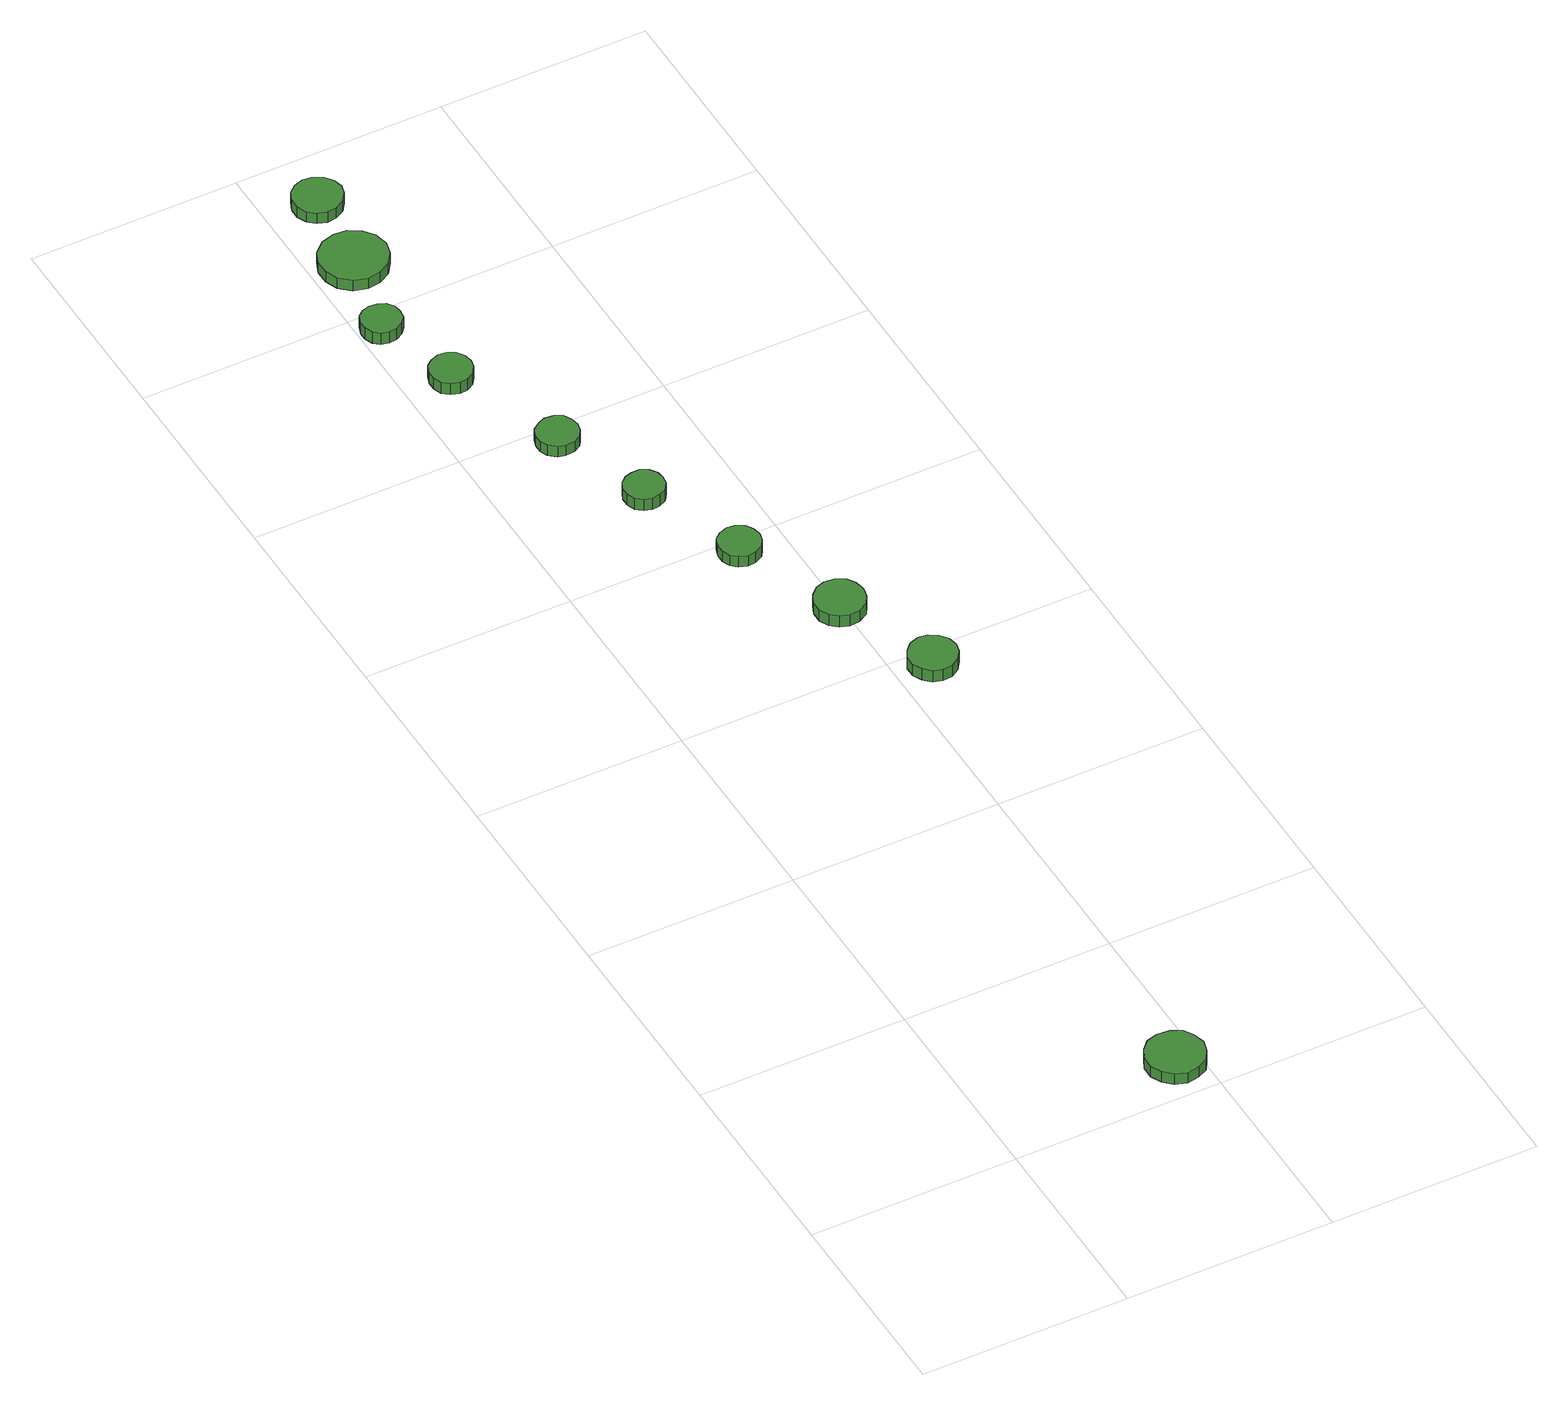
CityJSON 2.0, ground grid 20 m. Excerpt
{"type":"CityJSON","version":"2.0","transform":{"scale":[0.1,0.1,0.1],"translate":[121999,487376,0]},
"CityObjects":{
"tree1":{"type":"SolitaryVegetationObject","attributes":{"function":"something"},"geometry":[{"type":"MultiSurface","lod":"1","boundaries":[[[0,1,2,3,4,5,6,7,8,9,10,11,12,13,14]],[[15,16,17,18,19,20,21,22,23,24,25,26,27,28,29]],[[0,29,28,1]],[[1,28,27,2]],[[2,27,26,3]],[[3,26,25,4]],[[4,25,24,5]],[[5,24,23,6]],[[6,23,22,7]],[[7,22,21,8]],[[8,21,20,9]],[[9,20,19,10]],[[10,19,18,11]],[[11,18,17,12]],[[12,17,16,13]],[[13,16,15,14]],[[14,15,29,0]]]}]},
"tree2":{"type":"SolitaryVegetationObject","attributes":{"function":"something"},"geometry":[{"type":"MultiSurface","lod":"1","boundaries":[[[30,31,32,33,34,35,36,37,38,39,40,41,42,43,44]],[[45,46,47,48,49,50,51,52,53,54,55,56,57,58,59]],[[30,59,58,31]],[[31,58,57,32]],[[32,57,56,33]],[[33,56,55,34]],[[34,55,54,35]],[[35,54,53,36]],[[36,53,52,37]],[[37,52,51,38]],[[38,51,50,39]],[[39,50,49,40]],[[40,49,48,41]],[[41,48,47,42]],[[42,47,46,43]],[[43,46,45,44]],[[44,45,59,30]]]}]},
"tree3":{"type":"SolitaryVegetationObject","attributes":{"function":"something"},"geometry":[{"type":"MultiSurface","lod":"1","boundaries":[[[60,61,62,63,64,65,66,67,68,69,70,71,72,73,74]],[[75,76,77,78,79,80,81,82,83,84,85,86,87,88,89]],[[60,89,88,61]],[[61,88,87,62]],[[62,87,86,63]],[[63,86,85,64]],[[64,85,84,65]],[[65,84,83,66]],[[66,83,82,67]],[[67,82,81,68]],[[68,81,80,69]],[[69,80,79,70]],[[70,79,78,71]],[[71,78,77,72]],[[72,77,76,73]],[[73,76,75,74]],[[74,75,89,60]]]}]},
"tree4":{"type":"SolitaryVegetationObject","attributes":{"function":"something"},"geometry":[{"type":"MultiSurface","lod":"1","boundaries":[[[90,91,92,93,94,95,96,97,98,99,100,101,102,103,104]],[[105,106,107,108,109,110,111,112,113,114,115,116,117,118,119]],[[90,119,118,91]],[[91,118,117,92]],[[92,117,116,93]],[[93,116,115,94]],[[94,115,114,95]],[[95,114,113,96]],[[96,113,112,97]],[[97,112,111,98]],[[98,111,110,99]],[[99,110,109,100]],[[100,109,108,101]],[[101,108,107,102]],[[102,107,106,103]],[[103,106,105,104]],[[104,105,119,90]]]}]},
"tree5":{"type":"SolitaryVegetationObject","attributes":{"function":"something"},"geometry":[{"type":"MultiSurface","lod":"1","boundaries":[[[120,121,122,123,124,125,126,127,128,129,130,131,132,133,134]],[[135,136,137,138,139,140,141,142,143,144,145,146,147,148,149]],[[120,149,148,121]],[[121,148,147,122]],[[122,147,146,123]],[[123,146,145,124]],[[124,145,144,125]],[[125,144,143,126]],[[126,143,142,127]],[[127,142,141,128]],[[128,141,140,129]],[[129,140,139,130]],[[130,139,138,131]],[[131,138,137,132]],[[132,137,136,133]],[[133,136,135,134]],[[134,135,149,120]]]}]},
"tree6":{"type":"SolitaryVegetationObject","attributes":{"function":"something"},"geometry":[{"type":"MultiSurface","lod":"1","boundaries":[[[150,151,152,153,154,155,156,157,158,159,160,161,162,163,164]],[[165,166,167,168,169,170,171,172,173,174,175,176,177,178,179]],[[150,179,178,151]],[[151,178,177,152]],[[152,177,176,153]],[[153,176,175,154]],[[154,175,174,155]],[[155,174,173,156]],[[156,173,172,157]],[[157,172,171,158]],[[158,171,170,159]],[[159,170,169,160]],[[160,169,168,161]],[[161,168,167,162]],[[162,167,166,163]],[[163,166,165,164]],[[164,165,179,150]]]}]},
"tree7":{"type":"SolitaryVegetationObject","attributes":{"function":"something"},"geometry":[{"type":"MultiSurface","lod":"1","boundaries":[[[180,181,182,183,184,185,186,187,188,189,190,191,192,193,194]],[[195,196,197,198,199,200,201,202,203,204,205,206,207,208,209]],[[180,209,208,181]],[[181,208,207,182]],[[182,207,206,183]],[[183,206,205,184]],[[184,205,204,185]],[[185,204,203,186]],[[186,203,202,187]],[[187,202,201,188]],[[188,201,200,189]],[[189,200,199,190]],[[190,199,198,191]],[[191,198,197,192]],[[192,197,196,193]],[[193,196,195,194]],[[194,195,209,180]]]}]},
"tree8":{"type":"SolitaryVegetationObject","attributes":{"function":"something"},"geometry":[{"type":"MultiSurface","lod":"1","boundaries":[[[210,211,212,213,214,215,216,217,218,219,220,221,222,223,224]],[[225,226,227,228,229,230,231,232,233,234,235,236,237,238,239]],[[210,239,238,211]],[[211,238,237,212]],[[212,237,236,213]],[[213,236,235,214]],[[214,235,234,215]],[[215,234,233,216]],[[216,233,232,217]],[[217,232,231,218]],[[218,231,230,219]],[[219,230,229,220]],[[220,229,228,221]],[[221,228,227,222]],[[222,227,226,223]],[[223,226,225,224]],[[224,225,239,210]]]}]},
"tree9":{"type":"SolitaryVegetationObject","attributes":{"function":"something"},"geometry":[{"type":"MultiSurface","lod":"1","boundaries":[[[240,241,242,243,244,245,246,247,248,249,250,251,252,253,254]],[[255,256,257,258,259,260,261,262,263,264,265,266,267,268,269]],[[240,269,268,241]],[[241,268,267,242]],[[242,267,266,243]],[[243,266,265,244]],[[244,265,264,245]],[[245,264,263,246]],[[246,263,262,247]],[[247,262,261,248]],[[248,261,260,249]],[[249,260,259,250]],[[250,259,258,251]],[[251,258,257,252]],[[252,257,256,253]],[[253,256,255,254]],[[254,255,269,240]]]}]},
"tree10":{"type":"SolitaryVegetationObject","attributes":{"function":"something"},"geometry":[{"type":"MultiSurface","lod":"1","boundaries":[[[270,271,272,273,274,275,276,277,278,279,280,281,282,283,284]],[[285,286,287,288,289,290,291,292,293,294,295,296,297,298,299]],[[270,299,298,271]],[[271,298,297,272]],[[272,297,296,273]],[[273,296,295,274]],[[274,295,294,275]],[[275,294,293,276]],[[276,293,292,277]],[[277,292,291,278]],[[278,291,290,279]],[[279,290,289,280]],[[280,289,288,281]],[[281,288,287,282]],[[282,287,286,283]],[[283,286,285,284]],[[284,285,299,270]]]}]}
},
"vertices":[
[202,34,20],[199,45,20],[193,55,20],[183,60,20],[171,61,20],[160,58,20],[152,50,20],[147,40,20],[147,28,20],[152,18,20],[160,10,20],[171,6,20],[183,8,20],[193,13,20],[199,23,20],[199,23,8],[193,13,8],[183,8,8],[171,6,8],[160,10,8],[152,18,8],[147,28,8],[147,40,8],[152,50,8],[160,58,8],[171,61,8],[183,60,8],[193,55,8],[199,45,8],[202,34,8],
[63,1093,15],[61,1101,15],[56,1108,15],[49,1112,15],[41,1113,15],[33,1110,15],[27,1105,15],[24,1097,15],[24,1089,15],[27,1081,15],[33,1076,15],[41,1073,15],[49,1074,15],[56,1078,15],[61,1085,15],[61,1085,2],[56,1078,2],[49,1074,2],[41,1073,2],[33,1076,2],[27,1081,2],[24,1089,2],[24,1097,2],[27,1105,2],[33,1110,2],[41,1113,2],[49,1112,2],[56,1108,2],[61,1101,2],[63,1093,2],
[39,1177,15],[38,1184,15],[33,1191,15],[26,1194,15],[18,1195,15],[11,1193,15],[5,1188,15],[2,1180,15],[2,1173,15],[5,1165,15],[11,1160,15],[18,1158,15],[26,1159,15],[33,1163,15],[38,1169,15],[38,1169,2],[33,1163,2],[26,1159,2],[18,1158,2],[11,1160,2],[5,1165,2],[2,1173,2],[2,1180,2],[5,1188,2],[11,1193,2],[18,1195,2],[26,1194,2],[33,1191,2],[38,1184,2],[39,1177,2],
[106,981,13],[104,989,13],[100,996,13],[93,1000,13],[84,1001,13],[77,998,13],[70,993,13],[67,985,13],[67,977,13],[70,970,13],[77,964,13],[84,962,13],[93,963,13],[100,967,13],[104,973,13],[104,973,1],[100,967,1],[93,963,1],[84,962,1],[77,964,1],[70,970,1],[67,977,1],[67,985,1],[70,993,1],[77,998,1],[84,1001,1],[93,1000,1],[100,996,1],[104,989,1],[106,981,1],
[138,887,13],[137,894,13],[132,901,13],[125,905,13],[117,905,13],[110,903,13],[104,898,13],[101,891,13],[101,883,13],[104,875,13],[110,870,13],[117,868,13],[125,869,13],[132,872,13],[137,879,13],[137,879,0],[132,872,0],[125,869,0],[117,868,0],[110,870,0],[104,875,0],[101,883,0],[101,891,0],[104,898,0],[110,903,0],[117,905,0],[125,905,0],[132,901,0],[137,894,0],[138,887,0],
[177,785,13],[175,793,13],[171,800,13],[163,804,13],[155,805,13],[147,802,13],[141,797,13],[138,789,13],[138,781,13],[141,773,13],[147,768,13],[155,765,13],[163,766,13],[171,770,13],[175,777,13],[175,777,1],[171,770,1],[163,766,1],[155,765,1],[147,768,1],[141,773,1],[138,781,1],[138,789,1],[141,797,1],[147,802,1],[155,805,1],[163,804,1],[171,800,1],[175,793,1],[177,785,1],
[222,681,13],[220,691,13],[215,699,13],[206,704,13],[196,705,13],[187,702,13],[180,695,13],[176,686,13],[176,676,13],[180,667,13],[187,661,13],[196,658,13],[206,659,13],[215,664,13],[220,672,13],[220,672,0],[215,664,0],[206,659,0],[196,658,0],[187,661,0],[180,667,0],[176,676,0],[176,686,0],[180,695,0],[187,702,0],[196,705,0],[206,704,0],[215,699,0],[220,691,0],[222,681,0],
[258,581,14],[256,590,14],[250,598,14],[242,603,14],[233,604,14],[224,601,14],[217,594,14],[213,586,14],[213,576,14],[217,568,14],[224,561,14],[233,558,14],[242,559,14],[250,564,14],[256,572,14],[256,572,1],[250,564,1],[242,559,1],[233,558,1],[224,561,1],[217,568,1],[213,576,1],[213,586,1],[217,594,1],[224,601,1],[233,604,1],[242,603,1],[250,598,1],[256,590,1],[258,581,1],
[70,1259,14],[67,1272,14],[59,1282,14],[48,1289,14],[35,1290,14],[22,1286,14],[12,1277,14],[7,1265,14],[7,1252,14],[12,1240,14],[22,1231,14],[35,1227,14],[48,1229,14],[59,1235,14],[67,1246,14],[67,1246,2],[59,1235,2],[48,1229,2],[35,1227,2],[22,1231,2],[12,1240,2],[7,1252,2],[7,1265,2],[12,1277,2],[22,1286,2],[35,1290,2],[48,1289,2],[59,1282,2],[67,1272,2],[70,1259,2],
[71,1341,13],[69,1350,13],[63,1358,13],[54,1363,13],[45,1364,13],[36,1361,13],[29,1355,13],[25,1346,13],[25,1336,13],[29,1327,13],[36,1321,13],[45,1318,13],[54,1319,13],[63,1324,13],[69,1332,13],[69,1332,1],[63,1324,1],[54,1319,1],[45,1318,1],[36,1321,1],[29,1327,1],[25,1336,1],[25,1346,1],[29,1355,1],[36,1361,1],[45,1364,1],[54,1363,1],[63,1358,1],[69,1350,1],[71,1341,1]
]}
